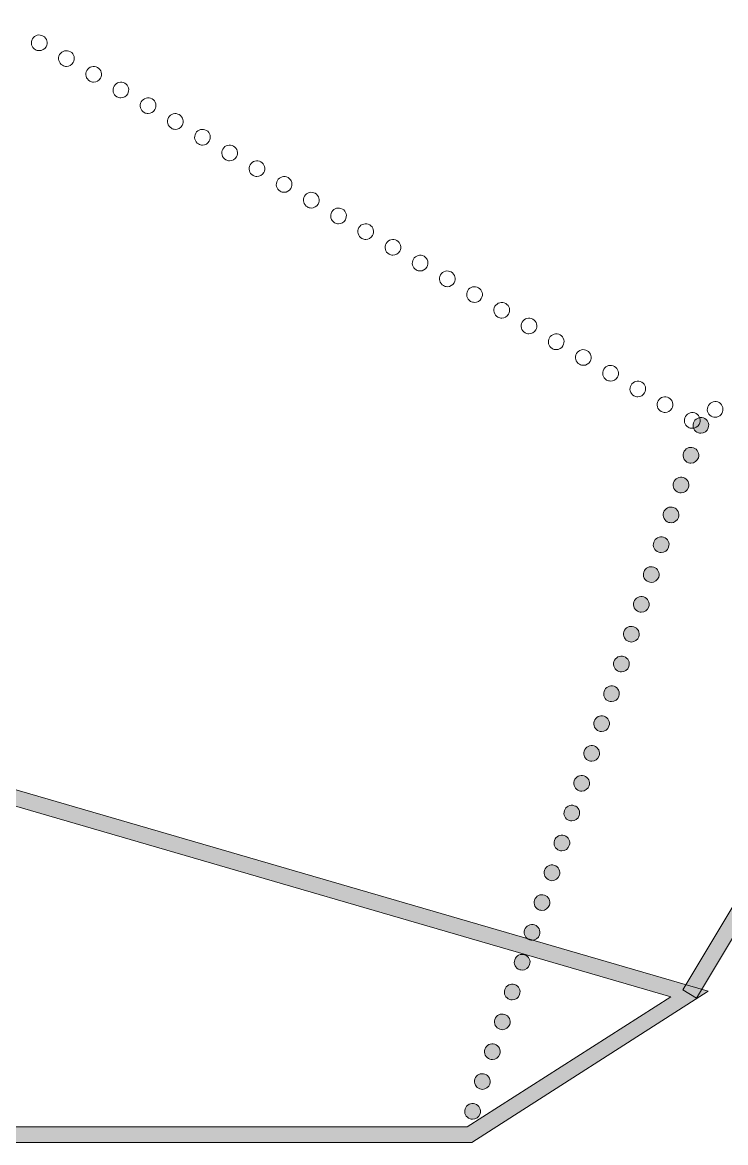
# Model space of a CAD drawing. Header units: inches. Extents: x 5.7 to 95, y 33.3 to 116.3.
# Drawn here: x 51.54 to 77.85, y 33.35 to 75.26 of the extents above; entities that cross this region are included whole.
import ezdxf

# ---------------------------------------------------------------- set-up
doc = ezdxf.new("R2010")
doc.units = ezdxf.units.IN
doc.header["$MEASUREMENT"] = 0
doc.layers.add('Layer 1', color=7, linetype='Continuous')

# ---------------------------------------------------------------- blocks, each defined once
blk = doc.blocks.new('block 7')
at = {"layer": 'Layer 1', "lineweight": 0}
for points in [[(52.021, 74.246), (51.883, 74.328), (51.833, 74.508), (51.915, 74.649), (51.915, 74.649), (51.915, 74.649), (51.915, 74.649), (51.997, 74.787), (52.177, 74.837), (52.315, 74.755), (52.315, 74.755), (52.315, 74.755), (52.315, 74.755), (52.459, 74.675), (52.506, 74.493), (52.424, 74.352), (52.424, 74.352), (52.424, 74.352), (52.424, 74.352), (52.371, 74.258), (52.271, 74.208), (52.168, 74.208), (52.168, 74.208), (52.168, 74.208), (52.168, 74.208), (52.118, 74.208), (52.068, 74.22), (52.021, 74.246)], [(53.041, 73.658), (52.9, 73.738), (52.853, 73.92), (52.932, 74.058), (52.932, 74.058), (52.932, 74.058), (52.932, 74.058), (53.014, 74.199), (53.194, 74.249), (53.335, 74.167), (53.335, 74.167), (53.335, 74.167), (53.335, 74.167), (53.476, 74.085), (53.523, 73.905), (53.441, 73.764), (53.441, 73.764), (53.441, 73.764), (53.441, 73.764), (53.388, 73.67), (53.288, 73.617), (53.188, 73.617), (53.188, 73.617), (53.188, 73.617), (53.188, 73.617), (53.138, 73.617), (53.088, 73.632), (53.041, 73.658)], [(54.058, 73.07), (53.917, 73.15), (53.87, 73.329), (53.952, 73.47), (53.952, 73.47), (53.952, 73.47), (53.952, 73.47), (54.032, 73.611), (54.211, 73.658), (54.352, 73.579), (54.352, 73.579), (54.352, 73.579), (54.352, 73.579), (54.493, 73.497), (54.54, 73.317), (54.461, 73.176), (54.461, 73.176), (54.461, 73.176), (54.461, 73.176), (54.405, 73.082), (54.308, 73.029), (54.205, 73.029), (54.205, 73.029), (54.205, 73.029), (54.205, 73.029), (54.155, 73.029), (54.105, 73.041), (54.058, 73.07)], [(55.076, 72.479), (54.935, 72.561), (54.888, 72.741), (54.97, 72.882), (54.97, 72.882), (54.97, 72.882), (54.97, 72.882), (55.052, 73.023), (55.232, 73.07), (55.37, 72.988), (55.37, 72.988), (55.37, 72.988), (55.37, 72.988), (55.511, 72.909), (55.558, 72.729), (55.479, 72.588), (55.479, 72.588), (55.479, 72.588), (55.479, 72.588), (55.423, 72.494), (55.326, 72.441), (55.223, 72.441), (55.223, 72.441), (55.223, 72.441), (55.223, 72.441), (55.173, 72.441), (55.123, 72.453), (55.076, 72.479)], [(56.096, 71.891), (55.955, 71.973), (55.905, 72.153), (55.987, 72.294), (55.987, 72.294), (55.987, 72.294), (55.987, 72.294), (56.069, 72.432), (56.249, 72.482), (56.39, 72.4), (56.39, 72.4), (56.39, 72.4), (56.39, 72.4), (56.531, 72.321), (56.578, 72.138), (56.496, 72), (56.496, 72), (56.496, 72), (56.496, 72), (56.443, 71.903), (56.343, 71.853), (56.243, 71.853), (56.243, 71.853), (56.243, 71.853), (56.243, 71.853), (56.193, 71.853), (56.14, 71.865), (56.096, 71.891)], [(57.113, 71.303), (56.972, 71.385), (56.925, 71.565), (57.004, 71.703), (57.004, 71.703), (57.004, 71.703), (57.004, 71.703), (57.086, 71.844), (57.266, 71.894), (57.407, 71.812), (57.407, 71.812), (57.407, 71.812), (57.407, 71.812), (57.548, 71.73), (57.595, 71.55), (57.513, 71.409), (57.513, 71.409), (57.513, 71.409), (57.513, 71.409), (57.46, 71.315), (57.36, 71.262), (57.26, 71.262), (57.26, 71.262), (57.26, 71.262), (57.26, 71.262), (57.21, 71.262), (57.16, 71.277), (57.113, 71.303)], [(58.13, 70.715), (57.989, 70.794), (57.942, 70.974), (58.024, 71.115), (58.024, 71.115), (58.024, 71.115), (58.024, 71.115), (58.103, 71.256), (58.283, 71.303), (58.424, 71.224), (58.424, 71.224), (58.424, 71.224), (58.424, 71.224), (58.565, 71.142), (58.612, 70.962), (58.533, 70.821), (58.533, 70.821), (58.533, 70.821), (58.533, 70.821), (58.477, 70.727), (58.38, 70.674), (58.277, 70.674), (58.277, 70.674), (58.277, 70.674), (58.277, 70.674), (58.227, 70.674), (58.177, 70.685), (58.13, 70.715)], [(59.147, 70.124), (59.009, 70.206), (58.959, 70.386), (59.041, 70.527), (59.041, 70.527), (59.041, 70.527), (59.041, 70.527), (59.12, 70.668), (59.303, 70.715), (59.441, 70.636), (59.441, 70.636), (59.441, 70.636), (59.441, 70.636), (59.582, 70.554), (59.632, 70.374), (59.55, 70.233), (59.55, 70.233), (59.55, 70.233), (59.55, 70.233), (59.494, 70.139), (59.397, 70.086), (59.294, 70.086), (59.294, 70.086), (59.294, 70.086), (59.294, 70.086), (59.245, 70.086), (59.195, 70.097), (59.147, 70.124)], [(60.168, 69.536), (60.027, 69.618), (59.98, 69.798), (60.059, 69.939), (60.059, 69.939), (60.059, 69.939), (60.059, 69.939), (60.141, 70.08), (60.321, 70.127), (60.462, 70.045), (60.462, 70.045), (60.462, 70.045), (60.462, 70.045), (60.603, 69.966), (60.65, 69.786), (60.568, 69.645), (60.568, 69.645), (60.568, 69.645), (60.568, 69.645), (60.515, 69.551), (60.415, 69.498), (60.315, 69.498), (60.315, 69.498), (60.315, 69.498), (60.315, 69.498), (60.265, 69.498), (60.212, 69.509), (60.168, 69.536)], [(61.185, 68.948), (61.044, 69.03), (60.997, 69.21), (61.079, 69.348), (61.079, 69.348), (61.079, 69.348), (61.079, 69.348), (61.159, 69.489), (61.338, 69.539), (61.479, 69.457), (61.479, 69.457), (61.479, 69.457), (61.479, 69.457), (61.62, 69.375), (61.667, 69.195), (61.585, 69.054), (61.585, 69.054), (61.585, 69.054), (61.585, 69.054), (61.532, 68.96), (61.432, 68.907), (61.332, 68.907), (61.332, 68.907), (61.332, 68.907), (61.332, 68.907), (61.282, 68.907), (61.232, 68.921), (61.185, 68.948)], [(62.202, 68.36), (62.061, 68.439), (62.014, 68.622), (62.096, 68.76), (62.096, 68.76), (62.096, 68.76), (62.096, 68.76), (62.176, 68.901), (62.358, 68.948), (62.496, 68.869), (62.496, 68.869), (62.496, 68.869), (62.496, 68.869), (62.637, 68.787), (62.684, 68.607), (62.605, 68.466), (62.605, 68.466), (62.605, 68.466), (62.605, 68.466), (62.549, 68.372), (62.452, 68.319), (62.349, 68.319), (62.349, 68.319), (62.349, 68.319), (62.349, 68.319), (62.299, 68.319), (62.25, 68.333), (62.202, 68.36)], [(63.223, 67.769), (63.082, 67.851), (63.032, 68.031), (63.114, 68.172), (63.114, 68.172), (63.114, 68.172), (63.114, 68.172), (63.196, 68.313), (63.376, 68.36), (63.514, 68.281), (63.514, 68.281), (63.514, 68.281), (63.514, 68.281), (63.655, 68.199), (63.705, 68.019), (63.623, 67.878), (63.623, 67.878), (63.623, 67.878), (63.623, 67.878), (63.57, 67.784), (63.47, 67.731), (63.367, 67.731), (63.367, 67.731), (63.367, 67.731), (63.367, 67.731), (63.32, 67.731), (63.267, 67.742), (63.223, 67.769)], [(64.24, 67.181), (64.099, 67.263), (64.052, 67.443), (64.131, 67.584), (64.131, 67.584), (64.131, 67.584), (64.131, 67.584), (64.213, 67.725), (64.393, 67.772), (64.534, 67.69), (64.534, 67.69), (64.534, 67.69), (64.534, 67.69), (64.675, 67.61), (64.722, 67.431), (64.64, 67.29), (64.64, 67.29), (64.64, 67.29), (64.64, 67.29), (64.587, 67.196), (64.487, 67.143), (64.387, 67.143), (64.387, 67.143), (64.387, 67.143), (64.387, 67.143), (64.337, 67.143), (64.287, 67.154), (64.24, 67.181)], [(65.257, 66.593), (65.116, 66.675), (65.069, 66.855), (65.151, 66.996), (65.151, 66.996), (65.151, 66.996), (65.151, 66.996), (65.231, 67.134), (65.41, 67.184), (65.551, 67.102), (65.551, 67.102), (65.551, 67.102), (65.551, 67.102), (65.692, 67.022), (65.739, 66.84), (65.66, 66.702), (65.66, 66.702), (65.66, 66.702), (65.66, 66.702), (65.604, 66.605), (65.504, 66.552), (65.404, 66.552), (65.404, 66.552), (65.404, 66.552), (65.404, 66.552), (65.354, 66.552), (65.304, 66.566), (65.257, 66.593)], [(66.274, 66.005), (66.133, 66.085), (66.086, 66.267), (66.168, 66.405), (66.168, 66.405), (66.168, 66.405), (66.168, 66.405), (66.248, 66.546), (66.43, 66.596), (66.568, 66.514), (66.568, 66.514), (66.568, 66.514), (66.568, 66.514), (66.709, 66.432), (66.756, 66.252), (66.677, 66.111), (66.677, 66.111), (66.677, 66.111), (66.677, 66.111), (66.621, 66.017), (66.524, 65.964), (66.421, 65.964), (66.421, 65.964), (66.421, 65.964), (66.421, 65.964), (66.371, 65.964), (66.321, 65.978), (66.274, 66.005)], [(67.295, 65.414), (67.154, 65.496), (67.107, 65.676), (67.186, 65.817), (67.186, 65.817), (67.186, 65.817), (67.186, 65.817), (67.268, 65.958), (67.448, 66.005), (67.589, 65.926), (67.589, 65.926), (67.589, 65.926), (67.589, 65.926), (67.73, 65.844), (67.777, 65.664), (67.695, 65.523), (67.695, 65.523), (67.695, 65.523), (67.695, 65.523), (67.642, 65.429), (67.542, 65.376), (67.439, 65.376), (67.439, 65.376), (67.439, 65.376), (67.439, 65.376), (67.389, 65.376), (67.339, 65.387), (67.295, 65.414)], [(68.312, 64.826), (68.171, 64.908), (68.124, 65.088), (68.203, 65.229), (68.203, 65.229), (68.203, 65.229), (68.203, 65.229), (68.285, 65.37), (68.465, 65.417), (68.606, 65.335), (68.606, 65.335), (68.606, 65.335), (68.606, 65.335), (68.747, 65.255), (68.794, 65.076), (68.712, 64.935), (68.712, 64.935), (68.712, 64.935), (68.712, 64.935), (68.659, 64.841), (68.559, 64.788), (68.459, 64.788), (68.459, 64.788), (68.459, 64.788), (68.459, 64.788), (68.409, 64.788), (68.359, 64.799), (68.312, 64.826)], [(69.329, 64.238), (69.188, 64.32), (69.141, 64.5), (69.223, 64.641), (69.223, 64.641), (69.223, 64.641), (69.223, 64.641), (69.302, 64.779), (69.482, 64.829), (69.623, 64.747), (69.623, 64.747), (69.623, 64.747), (69.623, 64.747), (69.764, 64.667), (69.811, 64.485), (69.732, 64.347), (69.732, 64.347), (69.732, 64.347), (69.732, 64.347), (69.676, 64.25), (69.576, 64.2), (69.476, 64.2), (69.476, 64.2), (69.476, 64.2), (69.476, 64.2), (69.426, 64.2), (69.376, 64.211), (69.329, 64.238)], [(70.35, 63.65), (70.209, 63.73), (70.159, 63.912), (70.241, 64.05), (70.241, 64.05), (70.241, 64.05), (70.241, 64.05), (70.323, 64.191), (70.503, 64.241), (70.641, 64.159), (70.641, 64.159), (70.641, 64.159), (70.641, 64.159), (70.782, 64.077), (70.832, 63.897), (70.75, 63.756), (70.75, 63.756), (70.75, 63.756), (70.75, 63.756), (70.697, 63.662), (70.597, 63.609), (70.494, 63.609), (70.494, 63.609), (70.494, 63.609), (70.494, 63.609), (70.443, 63.609), (70.393, 63.623), (70.35, 63.65)], [(71.367, 63.062), (71.226, 63.142), (71.179, 63.321), (71.258, 63.462), (71.258, 63.462), (71.258, 63.462), (71.258, 63.462), (71.34, 63.603), (71.52, 63.65), (71.661, 63.571), (71.661, 63.571), (71.661, 63.571), (71.661, 63.571), (71.802, 63.489), (71.849, 63.309), (71.767, 63.168), (71.767, 63.168), (71.767, 63.168), (71.767, 63.168), (71.714, 63.074), (71.614, 63.021), (71.514, 63.021), (71.514, 63.021), (71.514, 63.021), (71.514, 63.021), (71.464, 63.021), (71.411, 63.032), (71.367, 63.062)], [(72.384, 62.471), (72.243, 62.553), (72.196, 62.733), (72.278, 62.874), (72.278, 62.874), (72.278, 62.874), (72.278, 62.874), (72.358, 63.015), (72.537, 63.062), (72.678, 62.98), (72.678, 62.98), (72.678, 62.98), (72.678, 62.98), (72.819, 62.901), (72.866, 62.721), (72.784, 62.58), (72.784, 62.58), (72.784, 62.58), (72.784, 62.58), (72.731, 62.486), (72.634, 62.433), (72.531, 62.433), (72.531, 62.433), (72.531, 62.433), (72.531, 62.433), (72.481, 62.433), (72.431, 62.444), (72.384, 62.471)], [(73.401, 61.883), (73.26, 61.965), (73.213, 62.145), (73.295, 62.286), (73.295, 62.286), (73.295, 62.286), (73.295, 62.286), (73.375, 62.427), (73.554, 62.474), (73.695, 62.392), (73.695, 62.392), (73.695, 62.392), (73.695, 62.392), (73.836, 62.313), (73.883, 62.13), (73.804, 61.992), (73.804, 61.992), (73.804, 61.992), (73.804, 61.992), (73.748, 61.898), (73.651, 61.845), (73.548, 61.845), (73.548, 61.845), (73.548, 61.845), (73.548, 61.845), (73.498, 61.845), (73.448, 61.856), (73.401, 61.883)], [(74.419, 61.295), (74.281, 61.377), (74.231, 61.557), (74.313, 61.695), (74.313, 61.695), (74.313, 61.695), (74.313, 61.695), (74.395, 61.836), (74.575, 61.886), (74.716, 61.804), (74.716, 61.804), (74.716, 61.804), (74.716, 61.804), (74.854, 61.722), (74.904, 61.542), (74.822, 61.404), (74.822, 61.404), (74.822, 61.404), (74.822, 61.404), (74.769, 61.307), (74.669, 61.257), (74.566, 61.257), (74.566, 61.257), (74.566, 61.257), (74.566, 61.257), (74.516, 61.257), (74.466, 61.268), (74.419, 61.295)], [(75.439, 60.707), (75.298, 60.786), (75.251, 60.966), (75.33, 61.107), (75.33, 61.107), (75.33, 61.107), (75.33, 61.107), (75.412, 61.248), (75.592, 61.295), (75.733, 61.216), (75.733, 61.216), (75.733, 61.216), (75.733, 61.216), (75.874, 61.134), (75.921, 60.954), (75.839, 60.813), (75.839, 60.813), (75.839, 60.813), (75.839, 60.813), (75.786, 60.719), (75.686, 60.666), (75.586, 60.666), (75.586, 60.666), (75.586, 60.666), (75.586, 60.666), (75.536, 60.665), (75.486, 60.68), (75.439, 60.707)], [(77.267, 60.563), (77.144, 60.672), (77.135, 60.857), (77.244, 60.978), (77.244, 60.978), (77.244, 60.978), (77.244, 60.978), (77.35, 61.099), (77.535, 61.11), (77.658, 61.002), (77.658, 61.002), (77.658, 61.002), (77.658, 61.002), (77.779, 60.893), (77.787, 60.708), (77.682, 60.587), (77.682, 60.587), (77.682, 60.587), (77.682, 60.587), (77.623, 60.522), (77.544, 60.49), (77.461, 60.49), (77.461, 60.49), (77.461, 60.49), (77.461, 60.49), (77.391, 60.489), (77.323, 60.513), (77.267, 60.563)], [(76.456, 60.116), (76.315, 60.198), (76.268, 60.378), (76.35, 60.519), (76.35, 60.519), (76.35, 60.519), (76.35, 60.519), (76.429, 60.66), (76.609, 60.707), (76.75, 60.628), (76.75, 60.628), (76.75, 60.628), (76.75, 60.628), (76.891, 60.546), (76.938, 60.366), (76.859, 60.225), (76.859, 60.225), (76.859, 60.225), (76.859, 60.225), (76.803, 60.131), (76.706, 60.078), (76.603, 60.078), (76.603, 60.078), (76.603, 60.078), (76.603, 60.078), (76.553, 60.077), (76.503, 60.089), (76.456, 60.116)]]:
    blk.add_open_spline(points, degree=3, knots=[0, 0, 0, 0, 1, 1, 1, 2, 2, 2, 3, 3, 3, 4, 4, 4, 5, 5, 5, 6, 6, 6, 7, 7, 7, 8, 8, 8, 9, 9, 9, 9], dxfattribs=at)
blk = doc.blocks.new('block 8')
at = {"layer": 'Layer 1', "true_color": 0xffffff}
h = blk.add_hatch(color=7, dxfattribs=at)
h.dxf.hatch_style = 2
edge = h.paths.add_edge_path()
edge.add_spline(control_points=[(68.289, 34.243), (68.136, 34.293), (68.054, 34.46), (68.104, 34.613), (68.104, 34.613), (68.104, 34.613), (68.104, 34.613), (68.154, 34.769), (68.322, 34.851), (68.475, 34.798), (68.475, 34.798), (68.475, 34.798), (68.475, 34.798), (68.631, 34.748), (68.713, 34.58), (68.663, 34.428), (68.663, 34.428), (68.663, 34.428), (68.663, 34.428), (68.622, 34.305), (68.507, 34.225), (68.384, 34.225), (68.384, 34.225), (68.384, 34.225), (68.384, 34.225), (68.35, 34.225), (68.321, 34.231), (68.289, 34.243)], knot_values=[0, 0, 0, 0, 1, 1, 1, 2, 2, 2, 3, 3, 3, 4, 4, 4, 5, 5, 5, 6, 6, 6, 7, 7, 7, 8, 8, 8, 9, 9, 9, 9], degree=3, periodic=1)
edge = h.paths.add_edge_path()
edge.add_spline(control_points=[(68.662, 35.357), (68.506, 35.41), (68.424, 35.574), (68.474, 35.73), (68.474, 35.73), (68.474, 35.73), (68.474, 35.73), (68.527, 35.883), (68.691, 35.965), (68.847, 35.915), (68.847, 35.915), (68.847, 35.915), (68.847, 35.915), (69, 35.862), (69.082, 35.697), (69.032, 35.542), (69.032, 35.542), (69.032, 35.542), (69.032, 35.542), (68.991, 35.421), (68.876, 35.342), (68.753, 35.342), (68.753, 35.342), (68.753, 35.342), (68.753, 35.342), (68.724, 35.342), (68.691, 35.348), (68.662, 35.357)], knot_values=[0, 0, 0, 0, 1, 1, 1, 2, 2, 2, 3, 3, 3, 4, 4, 4, 5, 5, 5, 6, 6, 6, 7, 7, 7, 8, 8, 8, 9, 9, 9, 9], degree=3, periodic=1)
edge = h.paths.add_edge_path()
edge.add_spline(control_points=[(69.032, 36.474), (68.876, 36.524), (68.794, 36.692), (68.847, 36.844), (68.847, 36.844), (68.847, 36.844), (68.847, 36.844), (68.897, 37), (69.065, 37.082), (69.217, 37.029), (69.217, 37.029), (69.217, 37.029), (69.217, 37.029), (69.373, 36.979), (69.455, 36.811), (69.402, 36.659), (69.402, 36.659), (69.402, 36.659), (69.402, 36.659), (69.361, 36.536), (69.249, 36.459), (69.126, 36.459), (69.126, 36.459), (69.126, 36.459), (69.126, 36.459), (69.094, 36.46), (69.065, 36.463), (69.032, 36.474)], knot_values=[0, 0, 0, 0, 1, 1, 1, 2, 2, 2, 3, 3, 3, 4, 4, 4, 5, 5, 5, 6, 6, 6, 7, 7, 7, 8, 8, 8, 9, 9, 9, 9], degree=3, periodic=1)
edge = h.paths.add_edge_path()
edge.add_spline(control_points=[(69.403, 37.589), (69.25, 37.639), (69.168, 37.806), (69.218, 37.962), (69.218, 37.962), (69.218, 37.962), (69.218, 37.962), (69.271, 38.115), (69.436, 38.197), (69.592, 38.147), (69.592, 38.147), (69.592, 38.147), (69.592, 38.147), (69.745, 38.094), (69.827, 37.93), (69.777, 37.774), (69.777, 37.774), (69.777, 37.774), (69.777, 37.774), (69.736, 37.653), (69.621, 37.574), (69.498, 37.574), (69.498, 37.574), (69.498, 37.574), (69.498, 37.574), (69.467, 37.574), (69.435, 37.58), (69.403, 37.589)], knot_values=[0, 0, 0, 0, 1, 1, 1, 2, 2, 2, 3, 3, 3, 4, 4, 4, 5, 5, 5, 6, 6, 6, 7, 7, 7, 8, 8, 8, 9, 9, 9, 9], degree=3, periodic=1)
edge = h.paths.add_edge_path()
edge.add_spline(control_points=[(69.776, 38.703), (69.62, 38.756), (69.538, 38.924), (69.588, 39.076), (69.588, 39.076), (69.588, 39.076), (69.588, 39.076), (69.641, 39.232), (69.805, 39.314), (69.961, 39.261), (69.961, 39.261), (69.961, 39.261), (69.961, 39.261), (70.114, 39.211), (70.196, 39.044), (70.146, 38.891), (70.146, 38.891), (70.146, 38.891), (70.146, 38.891), (70.105, 38.768), (69.99, 38.691), (69.867, 38.691), (69.867, 38.691), (69.867, 38.691), (69.867, 38.691), (69.838, 38.691), (69.805, 38.694), (69.776, 38.703)], knot_values=[0, 0, 0, 0, 1, 1, 1, 2, 2, 2, 3, 3, 3, 4, 4, 4, 5, 5, 5, 6, 6, 6, 7, 7, 7, 8, 8, 8, 9, 9, 9, 9], degree=3, periodic=1)
edge = h.paths.add_edge_path()
edge.add_spline(control_points=[(70.147, 39.82), (69.991, 39.873), (69.909, 40.038), (69.962, 40.193), (69.962, 40.193), (69.962, 40.193), (69.962, 40.193), (70.012, 40.346), (70.18, 40.428), (70.332, 40.378), (70.332, 40.378), (70.332, 40.378), (70.332, 40.378), (70.488, 40.325), (70.57, 40.161), (70.52, 40.008), (70.52, 40.008), (70.52, 40.008), (70.52, 40.008), (70.479, 39.885), (70.364, 39.805), (70.241, 39.805), (70.241, 39.805), (70.241, 39.805), (70.241, 39.805), (70.208, 39.805), (70.179, 39.811), (70.147, 39.82)], knot_values=[0, 0, 0, 0, 1, 1, 1, 2, 2, 2, 3, 3, 3, 4, 4, 4, 5, 5, 5, 6, 6, 6, 7, 7, 7, 8, 8, 8, 9, 9, 9, 9], degree=3, periodic=1)
edge = h.paths.add_edge_path()
edge.add_spline(control_points=[(70.517, 40.937), (70.364, 40.987), (70.282, 41.155), (70.332, 41.307), (70.332, 41.307), (70.332, 41.307), (70.332, 41.307), (70.385, 41.463), (70.55, 41.545), (70.706, 41.492), (70.706, 41.492), (70.706, 41.492), (70.706, 41.492), (70.859, 41.442), (70.941, 41.275), (70.891, 41.122), (70.891, 41.122), (70.891, 41.122), (70.891, 41.122), (70.85, 40.999), (70.735, 40.922), (70.612, 40.922), (70.612, 40.922), (70.612, 40.922), (70.612, 40.922), (70.582, 40.923), (70.549, 40.926), (70.517, 40.937)], knot_values=[0, 0, 0, 0, 1, 1, 1, 2, 2, 2, 3, 3, 3, 4, 4, 4, 5, 5, 5, 6, 6, 6, 7, 7, 7, 8, 8, 8, 9, 9, 9, 9], degree=3, periodic=1)
edge = h.paths.add_edge_path()
edge.add_spline(control_points=[(70.89, 42.052), (70.734, 42.105), (70.652, 42.27), (70.702, 42.426), (70.702, 42.426), (70.702, 42.426), (70.702, 42.426), (70.755, 42.579), (70.919, 42.661), (71.075, 42.611), (71.075, 42.611), (71.075, 42.611), (71.075, 42.611), (71.228, 42.558), (71.313, 42.393), (71.26, 42.24), (71.26, 42.24), (71.26, 42.24), (71.26, 42.24), (71.219, 42.117), (71.104, 42.037), (70.981, 42.037), (70.981, 42.037), (70.981, 42.037), (70.981, 42.037), (70.952, 42.037), (70.92, 42.043), (70.89, 42.052)], knot_values=[0, 0, 0, 0, 1, 1, 1, 2, 2, 2, 3, 3, 3, 4, 4, 4, 5, 5, 5, 6, 6, 6, 7, 7, 7, 8, 8, 8, 9, 9, 9, 9], degree=3, periodic=1)
edge = h.paths.add_edge_path()
edge.add_spline(control_points=[(71.261, 43.169), (71.108, 43.219), (71.026, 43.387), (71.076, 43.539), (71.076, 43.539), (71.076, 43.539), (71.076, 43.539), (71.126, 43.695), (71.294, 43.777), (71.446, 43.724), (71.446, 43.724), (71.446, 43.724), (71.446, 43.724), (71.602, 43.674), (71.684, 43.506), (71.634, 43.353), (71.634, 43.353), (71.634, 43.353), (71.634, 43.353), (71.593, 43.23), (71.478, 43.15), (71.355, 43.15), (71.355, 43.15), (71.355, 43.15), (71.355, 43.15), (71.323, 43.151), (71.29, 43.157), (71.261, 43.169)], knot_values=[0, 0, 0, 0, 1, 1, 1, 2, 2, 2, 3, 3, 3, 4, 4, 4, 5, 5, 5, 6, 6, 6, 7, 7, 7, 8, 8, 8, 9, 9, 9, 9], degree=3, periodic=1)
edge = h.paths.add_edge_path()
edge.add_spline(control_points=[(71.634, 44.283), (71.478, 44.336), (71.396, 44.501), (71.446, 44.657), (71.446, 44.657), (71.446, 44.657), (71.446, 44.657), (71.499, 44.81), (71.664, 44.892), (71.82, 44.842), (71.82, 44.842), (71.82, 44.842), (71.82, 44.842), (71.973, 44.792), (72.058, 44.624), (72.005, 44.468), (72.005, 44.468), (72.005, 44.468), (72.005, 44.468), (71.964, 44.347), (71.849, 44.268), (71.726, 44.268), (71.726, 44.268), (71.726, 44.268), (71.726, 44.268), (71.696, 44.268), (71.664, 44.274), (71.634, 44.283)], knot_values=[0, 0, 0, 0, 1, 1, 1, 2, 2, 2, 3, 3, 3, 4, 4, 4, 5, 5, 5, 6, 6, 6, 7, 7, 7, 8, 8, 8, 9, 9, 9, 9], degree=3, periodic=1)
edge = h.paths.add_edge_path()
edge.add_spline(control_points=[(72.005, 45.4), (71.852, 45.45), (71.767, 45.618), (71.82, 45.771), (71.82, 45.771), (71.82, 45.771), (71.82, 45.771), (71.87, 45.927), (72.034, 46.009), (72.19, 45.956), (72.19, 45.956), (72.19, 45.956), (72.19, 45.956), (72.346, 45.906), (72.428, 45.738), (72.375, 45.586), (72.375, 45.586), (72.375, 45.586), (72.375, 45.586), (72.334, 45.462), (72.219, 45.386), (72.099, 45.386), (72.099, 45.386), (72.099, 45.386), (72.099, 45.386), (72.066, 45.386), (72.034, 45.389), (72.005, 45.4)], knot_values=[0, 0, 0, 0, 1, 1, 1, 2, 2, 2, 3, 3, 3, 4, 4, 4, 5, 5, 5, 6, 6, 6, 7, 7, 7, 8, 8, 8, 9, 9, 9, 9], degree=3, periodic=1)
edge = h.paths.add_edge_path()
edge.add_spline(control_points=[(72.375, 46.515), (72.222, 46.568), (72.14, 46.733), (72.19, 46.889), (72.19, 46.889), (72.19, 46.889), (72.19, 46.889), (72.243, 47.042), (72.408, 47.127), (72.56, 47.074), (72.56, 47.074), (72.56, 47.074), (72.56, 47.074), (72.716, 47.021), (72.798, 46.856), (72.748, 46.704), (72.748, 46.704), (72.748, 46.704), (72.748, 46.704), (72.707, 46.581), (72.592, 46.501), (72.469, 46.501), (72.469, 46.501), (72.469, 46.501), (72.469, 46.501), (72.44, 46.5), (72.408, 46.506), (72.375, 46.515)], knot_values=[0, 0, 0, 0, 1, 1, 1, 2, 2, 2, 3, 3, 3, 4, 4, 4, 5, 5, 5, 6, 6, 6, 7, 7, 7, 8, 8, 8, 9, 9, 9, 9], degree=3, periodic=1)
edge = h.paths.add_edge_path()
edge.add_spline(control_points=[(72.749, 47.632), (72.593, 47.682), (72.511, 47.849), (72.561, 48.002), (72.561, 48.002), (72.561, 48.002), (72.561, 48.002), (72.614, 48.158), (72.779, 48.24), (72.935, 48.19), (72.935, 48.19), (72.935, 48.19), (72.935, 48.19), (73.088, 48.137), (73.173, 47.969), (73.12, 47.817), (73.12, 47.817), (73.12, 47.817), (73.12, 47.817), (73.079, 47.694), (72.964, 47.617), (72.841, 47.617), (72.841, 47.617), (72.841, 47.617), (72.841, 47.617), (72.81, 47.617), (72.778, 47.62), (72.749, 47.632)], knot_values=[0, 0, 0, 0, 1, 1, 1, 2, 2, 2, 3, 3, 3, 4, 4, 4, 5, 5, 5, 6, 6, 6, 7, 7, 7, 8, 8, 8, 9, 9, 9, 9], degree=3, periodic=1)
edge = h.paths.add_edge_path()
edge.add_spline(control_points=[(73.119, 48.746), (72.966, 48.799), (72.881, 48.963), (72.934, 49.119), (72.934, 49.119), (72.934, 49.119), (72.934, 49.119), (72.984, 49.272), (73.151, 49.357), (73.304, 49.304), (73.304, 49.304), (73.304, 49.304), (73.304, 49.304), (73.46, 49.254), (73.542, 49.086), (73.489, 48.931), (73.489, 48.931), (73.489, 48.931), (73.489, 48.931), (73.451, 48.81), (73.333, 48.731), (73.21, 48.731), (73.21, 48.731), (73.21, 48.731), (73.21, 48.731), (73.181, 48.732), (73.148, 48.738), (73.119, 48.746)], knot_values=[0, 0, 0, 0, 1, 1, 1, 2, 2, 2, 3, 3, 3, 4, 4, 4, 5, 5, 5, 6, 6, 6, 7, 7, 7, 8, 8, 8, 9, 9, 9, 9], degree=3, periodic=1)
edge = h.paths.add_edge_path()
edge.add_spline(control_points=[(73.489, 49.864), (73.336, 49.914), (73.254, 50.081), (73.304, 50.234), (73.304, 50.234), (73.304, 50.234), (73.304, 50.234), (73.357, 50.39), (73.522, 50.472), (73.677, 50.422), (73.677, 50.422), (73.677, 50.422), (73.677, 50.422), (73.83, 50.369), (73.912, 50.201), (73.862, 50.049), (73.862, 50.049), (73.862, 50.049), (73.862, 50.049), (73.821, 49.926), (73.706, 49.849), (73.583, 49.849), (73.583, 49.849), (73.583, 49.849), (73.583, 49.849), (73.554, 49.849), (73.522, 49.852), (73.489, 49.864)], knot_values=[0, 0, 0, 0, 1, 1, 1, 2, 2, 2, 3, 3, 3, 4, 4, 4, 5, 5, 5, 6, 6, 6, 7, 7, 7, 8, 8, 8, 9, 9, 9, 9], degree=3, periodic=1)
edge = h.paths.add_edge_path()
edge.add_spline(control_points=[(73.863, 50.978), (73.707, 51.031), (73.625, 51.195), (73.675, 51.351), (73.675, 51.351), (73.675, 51.351), (73.675, 51.351), (73.728, 51.504), (73.896, 51.589), (74.049, 51.536), (74.049, 51.536), (74.049, 51.536), (74.049, 51.536), (74.202, 51.486), (74.287, 51.319), (74.234, 51.166), (74.234, 51.166), (74.234, 51.166), (74.234, 51.166), (74.193, 51.043), (74.078, 50.963), (73.955, 50.963), (73.955, 50.963), (73.955, 50.963), (73.955, 50.963), (73.925, 50.963), (73.892, 50.969), (73.863, 50.978)], knot_values=[0, 0, 0, 0, 1, 1, 1, 2, 2, 2, 3, 3, 3, 4, 4, 4, 5, 5, 5, 6, 6, 6, 7, 7, 7, 8, 8, 8, 9, 9, 9, 9], degree=3, periodic=1)
edge = h.paths.add_edge_path()
edge.add_spline(control_points=[(74.233, 52.095), (74.08, 52.145), (73.995, 52.313), (74.048, 52.465), (74.048, 52.465), (74.048, 52.465), (74.048, 52.465), (74.098, 52.621), (74.265, 52.703), (74.418, 52.653), (74.418, 52.653), (74.418, 52.653), (74.418, 52.653), (74.574, 52.6), (74.656, 52.436), (74.606, 52.28), (74.606, 52.28), (74.606, 52.28), (74.606, 52.28), (74.565, 52.157), (74.45, 52.08), (74.327, 52.08), (74.327, 52.08), (74.327, 52.08), (74.327, 52.08), (74.295, 52.08), (74.266, 52.083), (74.233, 52.095)], knot_values=[0, 0, 0, 0, 1, 1, 1, 2, 2, 2, 3, 3, 3, 4, 4, 4, 5, 5, 5, 6, 6, 6, 7, 7, 7, 8, 8, 8, 9, 9, 9, 9], degree=3, periodic=1)
edge = h.paths.add_edge_path()
edge.add_spline(control_points=[(74.604, 53.209), (74.451, 53.262), (74.369, 53.427), (74.419, 53.582), (74.419, 53.582), (74.419, 53.582), (74.419, 53.582), (74.472, 53.735), (74.637, 53.82), (74.792, 53.767), (74.792, 53.767), (74.792, 53.767), (74.792, 53.767), (74.945, 53.717), (75.027, 53.55), (74.977, 53.394), (74.977, 53.394), (74.977, 53.394), (74.977, 53.394), (74.936, 53.273), (74.821, 53.194), (74.698, 53.194), (74.698, 53.194), (74.698, 53.194), (74.698, 53.194), (74.666, 53.195), (74.636, 53.201), (74.604, 53.209)], knot_values=[0, 0, 0, 0, 1, 1, 1, 2, 2, 2, 3, 3, 3, 4, 4, 4, 5, 5, 5, 6, 6, 6, 7, 7, 7, 8, 8, 8, 9, 9, 9, 9], degree=3, periodic=1)
edge = h.paths.add_edge_path()
edge.add_spline(control_points=[(74.977, 54.327), (74.821, 54.377), (74.739, 54.545), (74.789, 54.697), (74.789, 54.697), (74.789, 54.697), (74.789, 54.697), (74.842, 54.853), (75.01, 54.935), (75.163, 54.885), (75.163, 54.885), (75.163, 54.885), (75.163, 54.885), (75.319, 54.832), (75.401, 54.664), (75.348, 54.511), (75.348, 54.511), (75.348, 54.511), (75.348, 54.511), (75.307, 54.388), (75.192, 54.311), (75.069, 54.311), (75.069, 54.311), (75.069, 54.311), (75.069, 54.311), (75.039, 54.312), (75.007, 54.315), (74.977, 54.327)], knot_values=[0, 0, 0, 0, 1, 1, 1, 2, 2, 2, 3, 3, 3, 4, 4, 4, 5, 5, 5, 6, 6, 6, 7, 7, 7, 8, 8, 8, 9, 9, 9, 9], degree=3, periodic=1)
edge = h.paths.add_edge_path()
edge.add_spline(control_points=[(75.348, 55.441), (75.195, 55.494), (75.11, 55.659), (75.163, 55.814), (75.163, 55.814), (75.163, 55.814), (75.163, 55.814), (75.213, 55.967), (75.38, 56.052), (75.533, 55.999), (75.533, 55.999), (75.533, 55.999), (75.533, 55.999), (75.689, 55.949), (75.771, 55.781), (75.721, 55.628), (75.721, 55.628), (75.721, 55.628), (75.721, 55.628), (75.68, 55.505), (75.565, 55.425), (75.442, 55.425), (75.442, 55.425), (75.442, 55.425), (75.442, 55.425), (75.409, 55.426), (75.38, 55.432), (75.348, 55.441)], knot_values=[0, 0, 0, 0, 1, 1, 1, 2, 2, 2, 3, 3, 3, 4, 4, 4, 5, 5, 5, 6, 6, 6, 7, 7, 7, 8, 8, 8, 9, 9, 9, 9], degree=3, periodic=1)
edge = h.paths.add_edge_path()
edge.add_spline(control_points=[(75.721, 56.558), (75.565, 56.611), (75.483, 56.776), (75.533, 56.928), (75.533, 56.928), (75.533, 56.928), (75.533, 56.928), (75.586, 57.084), (75.751, 57.166), (75.906, 57.116), (75.906, 57.116), (75.906, 57.116), (75.906, 57.116), (76.059, 57.063), (76.144, 56.898), (76.091, 56.742), (76.091, 56.742), (76.091, 56.742), (76.091, 56.742), (76.05, 56.619), (75.935, 56.542), (75.812, 56.542), (75.812, 56.542), (75.812, 56.542), (75.812, 56.542), (75.783, 56.543), (75.751, 56.549), (75.721, 56.558)], knot_values=[0, 0, 0, 0, 1, 1, 1, 2, 2, 2, 3, 3, 3, 4, 4, 4, 5, 5, 5, 6, 6, 6, 7, 7, 7, 8, 8, 8, 9, 9, 9, 9], degree=3, periodic=1)
edge = h.paths.add_edge_path()
edge.add_spline(control_points=[(76.091, 57.675), (75.938, 57.725), (75.853, 57.89), (75.906, 58.046), (75.906, 58.046), (75.906, 58.046), (75.906, 58.046), (75.956, 58.199), (76.124, 58.284), (76.277, 58.231), (76.277, 58.231), (76.277, 58.231), (76.277, 58.231), (76.433, 58.181), (76.515, 58.013), (76.462, 57.861), (76.462, 57.861), (76.462, 57.861), (76.462, 57.861), (76.421, 57.737), (76.306, 57.658), (76.186, 57.658), (76.186, 57.658), (76.186, 57.658), (76.186, 57.658), (76.153, 57.658), (76.124, 57.664), (76.091, 57.675)], knot_values=[0, 0, 0, 0, 1, 1, 1, 2, 2, 2, 3, 3, 3, 4, 4, 4, 5, 5, 5, 6, 6, 6, 7, 7, 7, 8, 8, 8, 9, 9, 9, 9], degree=3, periodic=1)
edge = h.paths.add_edge_path()
edge.add_spline(control_points=[(76.462, 58.79), (76.309, 58.84), (76.227, 59.008), (76.277, 59.161), (76.277, 59.161), (76.277, 59.161), (76.277, 59.161), (76.33, 59.317), (76.494, 59.399), (76.647, 59.349), (76.647, 59.349), (76.647, 59.349), (76.647, 59.349), (76.803, 59.296), (76.885, 59.131), (76.835, 58.975), (76.835, 58.975), (76.835, 58.975), (76.835, 58.975), (76.794, 58.852), (76.679, 58.775), (76.556, 58.775), (76.556, 58.775), (76.556, 58.775), (76.556, 58.775), (76.524, 58.775), (76.494, 58.778), (76.462, 58.79)], knot_values=[0, 0, 0, 0, 1, 1, 1, 2, 2, 2, 3, 3, 3, 4, 4, 4, 5, 5, 5, 6, 6, 6, 7, 7, 7, 8, 8, 8, 9, 9, 9, 9], degree=3, periodic=1)
edge = h.paths.add_edge_path()
edge.add_spline(control_points=[(76.835, 59.904), (76.679, 59.957), (76.597, 60.122), (76.647, 60.278), (76.647, 60.278), (76.647, 60.278), (76.647, 60.278), (76.7, 60.431), (76.865, 60.516), (77.02, 60.463), (77.02, 60.463), (77.02, 60.463), (77.02, 60.463), (77.176, 60.413), (77.258, 60.245), (77.205, 60.093), (77.205, 60.093), (77.205, 60.093), (77.205, 60.093), (77.164, 59.97), (77.049, 59.89), (76.926, 59.89), (76.926, 59.89), (76.926, 59.89), (76.926, 59.89), (76.897, 59.889), (76.865, 59.895), (76.835, 59.904)], knot_values=[0, 0, 0, 0, 1, 1, 1, 2, 2, 2, 3, 3, 3, 4, 4, 4, 5, 5, 5, 6, 6, 6, 7, 7, 7, 8, 8, 8, 9, 9, 9, 9], degree=3, periodic=1)
at = {"layer": 'Layer 1', "lineweight": 0}
for points in [[(76.835, 59.904), (76.679, 59.957), (76.597, 60.122), (76.647, 60.278), (76.647, 60.278), (76.647, 60.278), (76.647, 60.278), (76.7, 60.431), (76.865, 60.516), (77.02, 60.463), (77.02, 60.463), (77.02, 60.463), (77.02, 60.463), (77.176, 60.413), (77.258, 60.245), (77.205, 60.093), (77.205, 60.093), (77.205, 60.093), (77.205, 60.093), (77.164, 59.97), (77.049, 59.89), (76.926, 59.89), (76.926, 59.89), (76.926, 59.89), (76.926, 59.89), (76.897, 59.889), (76.865, 59.895), (76.835, 59.904)], [(76.462, 58.79), (76.309, 58.84), (76.227, 59.008), (76.277, 59.161), (76.277, 59.161), (76.277, 59.161), (76.277, 59.161), (76.33, 59.317), (76.494, 59.399), (76.647, 59.349), (76.647, 59.349), (76.647, 59.349), (76.647, 59.349), (76.803, 59.296), (76.885, 59.131), (76.835, 58.975), (76.835, 58.975), (76.835, 58.975), (76.835, 58.975), (76.794, 58.852), (76.679, 58.775), (76.556, 58.775), (76.556, 58.775), (76.556, 58.775), (76.556, 58.775), (76.524, 58.775), (76.494, 58.778), (76.462, 58.79)], [(76.091, 57.675), (75.938, 57.725), (75.853, 57.89), (75.906, 58.046), (75.906, 58.046), (75.906, 58.046), (75.906, 58.046), (75.956, 58.199), (76.124, 58.284), (76.277, 58.231), (76.277, 58.231), (76.277, 58.231), (76.277, 58.231), (76.433, 58.181), (76.515, 58.013), (76.462, 57.861), (76.462, 57.861), (76.462, 57.861), (76.462, 57.861), (76.421, 57.737), (76.306, 57.658), (76.186, 57.658), (76.186, 57.658), (76.186, 57.658), (76.186, 57.658), (76.153, 57.658), (76.124, 57.664), (76.091, 57.675)], [(75.721, 56.558), (75.565, 56.611), (75.483, 56.776), (75.533, 56.928), (75.533, 56.928), (75.533, 56.928), (75.533, 56.928), (75.586, 57.084), (75.751, 57.166), (75.906, 57.116), (75.906, 57.116), (75.906, 57.116), (75.906, 57.116), (76.059, 57.063), (76.144, 56.898), (76.091, 56.742), (76.091, 56.742), (76.091, 56.742), (76.091, 56.742), (76.05, 56.619), (75.935, 56.542), (75.812, 56.542), (75.812, 56.542), (75.812, 56.542), (75.812, 56.542), (75.783, 56.543), (75.751, 56.549), (75.721, 56.558)], [(75.348, 55.441), (75.195, 55.494), (75.11, 55.659), (75.163, 55.814), (75.163, 55.814), (75.163, 55.814), (75.163, 55.814), (75.213, 55.967), (75.38, 56.052), (75.533, 55.999), (75.533, 55.999), (75.533, 55.999), (75.533, 55.999), (75.689, 55.949), (75.771, 55.781), (75.721, 55.628), (75.721, 55.628), (75.721, 55.628), (75.721, 55.628), (75.68, 55.505), (75.565, 55.425), (75.442, 55.425), (75.442, 55.425), (75.442, 55.425), (75.442, 55.425), (75.409, 55.426), (75.38, 55.432), (75.348, 55.441)], [(74.977, 54.327), (74.821, 54.377), (74.739, 54.545), (74.789, 54.697), (74.789, 54.697), (74.789, 54.697), (74.789, 54.697), (74.842, 54.853), (75.01, 54.935), (75.163, 54.885), (75.163, 54.885), (75.163, 54.885), (75.163, 54.885), (75.319, 54.832), (75.401, 54.664), (75.348, 54.511), (75.348, 54.511), (75.348, 54.511), (75.348, 54.511), (75.307, 54.388), (75.192, 54.311), (75.069, 54.311), (75.069, 54.311), (75.069, 54.311), (75.069, 54.311), (75.039, 54.312), (75.007, 54.315), (74.977, 54.327)], [(74.604, 53.209), (74.451, 53.262), (74.369, 53.427), (74.419, 53.582), (74.419, 53.582), (74.419, 53.582), (74.419, 53.582), (74.472, 53.735), (74.637, 53.82), (74.792, 53.767), (74.792, 53.767), (74.792, 53.767), (74.792, 53.767), (74.945, 53.717), (75.027, 53.55), (74.977, 53.394), (74.977, 53.394), (74.977, 53.394), (74.977, 53.394), (74.936, 53.273), (74.821, 53.194), (74.698, 53.194), (74.698, 53.194), (74.698, 53.194), (74.698, 53.194), (74.666, 53.195), (74.636, 53.201), (74.604, 53.209)], [(74.233, 52.095), (74.08, 52.145), (73.995, 52.313), (74.048, 52.465), (74.048, 52.465), (74.048, 52.465), (74.048, 52.465), (74.098, 52.621), (74.265, 52.703), (74.418, 52.653), (74.418, 52.653), (74.418, 52.653), (74.418, 52.653), (74.574, 52.6), (74.656, 52.436), (74.606, 52.28), (74.606, 52.28), (74.606, 52.28), (74.606, 52.28), (74.565, 52.157), (74.45, 52.08), (74.327, 52.08), (74.327, 52.08), (74.327, 52.08), (74.327, 52.08), (74.295, 52.08), (74.266, 52.083), (74.233, 52.095)], [(73.863, 50.978), (73.707, 51.031), (73.625, 51.195), (73.675, 51.351), (73.675, 51.351), (73.675, 51.351), (73.675, 51.351), (73.728, 51.504), (73.896, 51.589), (74.049, 51.536), (74.049, 51.536), (74.049, 51.536), (74.049, 51.536), (74.202, 51.486), (74.287, 51.319), (74.234, 51.166), (74.234, 51.166), (74.234, 51.166), (74.234, 51.166), (74.193, 51.043), (74.078, 50.963), (73.955, 50.963), (73.955, 50.963), (73.955, 50.963), (73.955, 50.963), (73.925, 50.963), (73.892, 50.969), (73.863, 50.978)], [(73.489, 49.864), (73.336, 49.914), (73.254, 50.081), (73.304, 50.234), (73.304, 50.234), (73.304, 50.234), (73.304, 50.234), (73.357, 50.39), (73.522, 50.472), (73.677, 50.422), (73.677, 50.422), (73.677, 50.422), (73.677, 50.422), (73.83, 50.369), (73.912, 50.201), (73.862, 50.049), (73.862, 50.049), (73.862, 50.049), (73.862, 50.049), (73.821, 49.926), (73.706, 49.849), (73.583, 49.849), (73.583, 49.849), (73.583, 49.849), (73.583, 49.849), (73.554, 49.849), (73.522, 49.852), (73.489, 49.864)], [(73.119, 48.746), (72.966, 48.799), (72.881, 48.963), (72.934, 49.119), (72.934, 49.119), (72.934, 49.119), (72.934, 49.119), (72.984, 49.272), (73.151, 49.357), (73.304, 49.304), (73.304, 49.304), (73.304, 49.304), (73.304, 49.304), (73.46, 49.254), (73.542, 49.086), (73.489, 48.931), (73.489, 48.931), (73.489, 48.931), (73.489, 48.931), (73.451, 48.81), (73.333, 48.731), (73.21, 48.731), (73.21, 48.731), (73.21, 48.731), (73.21, 48.731), (73.181, 48.732), (73.148, 48.738), (73.119, 48.746)], [(72.749, 47.632), (72.593, 47.682), (72.511, 47.849), (72.561, 48.002), (72.561, 48.002), (72.561, 48.002), (72.561, 48.002), (72.614, 48.158), (72.779, 48.24), (72.935, 48.19), (72.935, 48.19), (72.935, 48.19), (72.935, 48.19), (73.088, 48.137), (73.173, 47.969), (73.12, 47.817), (73.12, 47.817), (73.12, 47.817), (73.12, 47.817), (73.079, 47.694), (72.964, 47.617), (72.841, 47.617), (72.841, 47.617), (72.841, 47.617), (72.841, 47.617), (72.81, 47.617), (72.778, 47.62), (72.749, 47.632)], [(72.375, 46.515), (72.222, 46.568), (72.14, 46.733), (72.19, 46.889), (72.19, 46.889), (72.19, 46.889), (72.19, 46.889), (72.243, 47.042), (72.408, 47.127), (72.56, 47.074), (72.56, 47.074), (72.56, 47.074), (72.56, 47.074), (72.716, 47.021), (72.798, 46.856), (72.748, 46.704), (72.748, 46.704), (72.748, 46.704), (72.748, 46.704), (72.707, 46.581), (72.592, 46.501), (72.469, 46.501), (72.469, 46.501), (72.469, 46.501), (72.469, 46.501), (72.44, 46.5), (72.408, 46.506), (72.375, 46.515)], [(72.005, 45.4), (71.852, 45.45), (71.767, 45.618), (71.82, 45.771), (71.82, 45.771), (71.82, 45.771), (71.82, 45.771), (71.87, 45.927), (72.034, 46.009), (72.19, 45.956), (72.19, 45.956), (72.19, 45.956), (72.19, 45.956), (72.346, 45.906), (72.428, 45.738), (72.375, 45.586), (72.375, 45.586), (72.375, 45.586), (72.375, 45.586), (72.334, 45.462), (72.219, 45.386), (72.099, 45.386), (72.099, 45.386), (72.099, 45.386), (72.099, 45.386), (72.066, 45.386), (72.034, 45.389), (72.005, 45.4)], [(71.634, 44.283), (71.478, 44.336), (71.396, 44.501), (71.446, 44.657), (71.446, 44.657), (71.446, 44.657), (71.446, 44.657), (71.499, 44.81), (71.664, 44.892), (71.82, 44.842), (71.82, 44.842), (71.82, 44.842), (71.82, 44.842), (71.973, 44.792), (72.058, 44.624), (72.005, 44.468), (72.005, 44.468), (72.005, 44.468), (72.005, 44.468), (71.964, 44.347), (71.849, 44.268), (71.726, 44.268), (71.726, 44.268), (71.726, 44.268), (71.726, 44.268), (71.696, 44.268), (71.664, 44.274), (71.634, 44.283)], [(71.261, 43.169), (71.108, 43.219), (71.026, 43.387), (71.076, 43.539), (71.076, 43.539), (71.076, 43.539), (71.076, 43.539), (71.126, 43.695), (71.294, 43.777), (71.446, 43.724), (71.446, 43.724), (71.446, 43.724), (71.446, 43.724), (71.602, 43.674), (71.684, 43.506), (71.634, 43.353), (71.634, 43.353), (71.634, 43.353), (71.634, 43.353), (71.593, 43.23), (71.478, 43.15), (71.355, 43.15), (71.355, 43.15), (71.355, 43.15), (71.355, 43.15), (71.323, 43.151), (71.29, 43.157), (71.261, 43.169)], [(70.89, 42.052), (70.734, 42.105), (70.652, 42.27), (70.702, 42.426), (70.702, 42.426), (70.702, 42.426), (70.702, 42.426), (70.755, 42.579), (70.919, 42.661), (71.075, 42.611), (71.075, 42.611), (71.075, 42.611), (71.075, 42.611), (71.228, 42.558), (71.313, 42.393), (71.26, 42.24), (71.26, 42.24), (71.26, 42.24), (71.26, 42.24), (71.219, 42.117), (71.104, 42.037), (70.981, 42.037), (70.981, 42.037), (70.981, 42.037), (70.981, 42.037), (70.952, 42.037), (70.92, 42.043), (70.89, 42.052)], [(70.517, 40.937), (70.364, 40.987), (70.282, 41.155), (70.332, 41.307), (70.332, 41.307), (70.332, 41.307), (70.332, 41.307), (70.385, 41.463), (70.55, 41.545), (70.706, 41.492), (70.706, 41.492), (70.706, 41.492), (70.706, 41.492), (70.859, 41.442), (70.941, 41.275), (70.891, 41.122), (70.891, 41.122), (70.891, 41.122), (70.891, 41.122), (70.85, 40.999), (70.735, 40.922), (70.612, 40.922), (70.612, 40.922), (70.612, 40.922), (70.612, 40.922), (70.582, 40.923), (70.549, 40.926), (70.517, 40.937)], [(70.147, 39.82), (69.991, 39.873), (69.909, 40.038), (69.962, 40.193), (69.962, 40.193), (69.962, 40.193), (69.962, 40.193), (70.012, 40.346), (70.18, 40.428), (70.332, 40.378), (70.332, 40.378), (70.332, 40.378), (70.332, 40.378), (70.488, 40.325), (70.57, 40.161), (70.52, 40.008), (70.52, 40.008), (70.52, 40.008), (70.52, 40.008), (70.479, 39.885), (70.364, 39.805), (70.241, 39.805), (70.241, 39.805), (70.241, 39.805), (70.241, 39.805), (70.208, 39.805), (70.179, 39.811), (70.147, 39.82)], [(69.776, 38.703), (69.62, 38.756), (69.538, 38.924), (69.588, 39.076), (69.588, 39.076), (69.588, 39.076), (69.588, 39.076), (69.641, 39.232), (69.805, 39.314), (69.961, 39.261), (69.961, 39.261), (69.961, 39.261), (69.961, 39.261), (70.114, 39.211), (70.196, 39.044), (70.146, 38.891), (70.146, 38.891), (70.146, 38.891), (70.146, 38.891), (70.105, 38.768), (69.99, 38.691), (69.867, 38.691), (69.867, 38.691), (69.867, 38.691), (69.867, 38.691), (69.838, 38.691), (69.805, 38.694), (69.776, 38.703)], [(69.403, 37.589), (69.25, 37.639), (69.168, 37.806), (69.218, 37.962), (69.218, 37.962), (69.218, 37.962), (69.218, 37.962), (69.271, 38.115), (69.436, 38.197), (69.592, 38.147), (69.592, 38.147), (69.592, 38.147), (69.592, 38.147), (69.745, 38.094), (69.827, 37.93), (69.777, 37.774), (69.777, 37.774), (69.777, 37.774), (69.777, 37.774), (69.736, 37.653), (69.621, 37.574), (69.498, 37.574), (69.498, 37.574), (69.498, 37.574), (69.498, 37.574), (69.467, 37.574), (69.435, 37.58), (69.403, 37.589)], [(69.032, 36.474), (68.876, 36.524), (68.794, 36.692), (68.847, 36.844), (68.847, 36.844), (68.847, 36.844), (68.847, 36.844), (68.897, 37), (69.065, 37.082), (69.217, 37.029), (69.217, 37.029), (69.217, 37.029), (69.217, 37.029), (69.373, 36.979), (69.455, 36.811), (69.402, 36.659), (69.402, 36.659), (69.402, 36.659), (69.402, 36.659), (69.361, 36.536), (69.249, 36.459), (69.126, 36.459), (69.126, 36.459), (69.126, 36.459), (69.126, 36.459), (69.094, 36.46), (69.065, 36.463), (69.032, 36.474)], [(68.662, 35.357), (68.506, 35.41), (68.424, 35.574), (68.474, 35.73), (68.474, 35.73), (68.474, 35.73), (68.474, 35.73), (68.527, 35.883), (68.691, 35.965), (68.847, 35.915), (68.847, 35.915), (68.847, 35.915), (68.847, 35.915), (69, 35.862), (69.082, 35.697), (69.032, 35.542), (69.032, 35.542), (69.032, 35.542), (69.032, 35.542), (68.991, 35.421), (68.876, 35.342), (68.753, 35.342), (68.753, 35.342), (68.753, 35.342), (68.753, 35.342), (68.724, 35.342), (68.691, 35.348), (68.662, 35.357)], [(68.289, 34.243), (68.136, 34.293), (68.054, 34.46), (68.104, 34.613), (68.104, 34.613), (68.104, 34.613), (68.104, 34.613), (68.154, 34.769), (68.322, 34.851), (68.475, 34.798), (68.475, 34.798), (68.475, 34.798), (68.475, 34.798), (68.631, 34.748), (68.713, 34.58), (68.663, 34.428), (68.663, 34.428), (68.663, 34.428), (68.663, 34.428), (68.622, 34.305), (68.507, 34.225), (68.384, 34.225), (68.384, 34.225), (68.384, 34.225), (68.384, 34.225), (68.35, 34.225), (68.321, 34.231), (68.289, 34.243)]]:
    blk.add_open_spline(points, degree=3, knots=[0, 0, 0, 0, 1, 1, 1, 2, 2, 2, 3, 3, 3, 4, 4, 4, 5, 5, 5, 6, 6, 6, 7, 7, 7, 8, 8, 8, 9, 9, 9, 9], dxfattribs=at)
blk = doc.blocks.new('block 15')
at = {"layer": 'Layer 1', "true_color": 0xffffff}
h = blk.add_hatch(color=7, dxfattribs=at)
h.dxf.hatch_style = 2
h.paths.add_polyline_path([(68.356, 33.35), (49.389, 33.35), (49.389, 33.938), (68.183, 33.938), (75.797, 38.81), (50.16, 46.264), (50.16, 75.628), (50.304, 75.713), (76.153, 91.072), (68.647, 115.876), (69.21, 116.046), (76.849, 90.801), (50.748, 75.293), (50.748, 46.706), (77.205, 39.013)])
at = {"layer": 'Layer 1', "lineweight": 0}
blk.add_lwpolyline([(68.356, 33.35), (49.389, 33.35), (49.389, 33.938), (68.183, 33.938), (75.797, 38.81), (50.16, 46.264), (50.16, 75.628), (50.304, 75.713), (76.153, 91.072), (68.647, 115.876), (69.21, 116.046), (76.849, 90.801), (50.748, 75.293), (50.748, 46.706), (77.205, 39.013), (68.356, 33.35)], dxfattribs=at)
blk = doc.blocks.new('block 16')
at = {"layer": 'Layer 1', "true_color": 0xffffff}
h = blk.add_hatch(color=7, dxfattribs=at)
h.dxf.hatch_style = 2
h.paths.add_polyline_path([(76.255, 39.061), (94.442, 69.363), (94.946, 69.06), (76.759, 38.758)])
at = {"layer": 'Layer 1', "lineweight": 0}
blk.add_lwpolyline([(76.255, 39.061), (94.442, 69.363), (94.946, 69.06), (76.759, 38.758), (76.255, 39.061)], dxfattribs=at)
blk = doc.blocks.new('block 18')
at = {"layer": 'Layer 1', "true_color": 0xffffff}
h = blk.add_hatch(color=7, dxfattribs=at)
h.dxf.hatch_style = 2
h.paths.add_polyline_path([(76.28, 90.751), (76.731, 91.129), (94.936, 69.396), (94.486, 69.019)])
at = {"layer": 'Layer 1', "lineweight": 0}
blk.add_lwpolyline([(76.28, 90.751), (76.731, 91.129), (94.936, 69.396), (94.486, 69.019), (76.28, 90.751)], dxfattribs=at)
blk = doc.blocks.new('block 2')
at = {"layer": 'Layer 1'}
for name in ['block 15', 'block 18', 'block 7', 'block 16', 'block 8']:
    blk.add_blockref(name, (0, 0), dxfattribs=at)

msp = doc.modelspace()

# ---------------------------------------------------------------- block references
at = {"layer": 'Layer 1'}
msp.add_blockref('block 2', (0, 0), dxfattribs=at)

doc.saveas('drawing.dxf')
